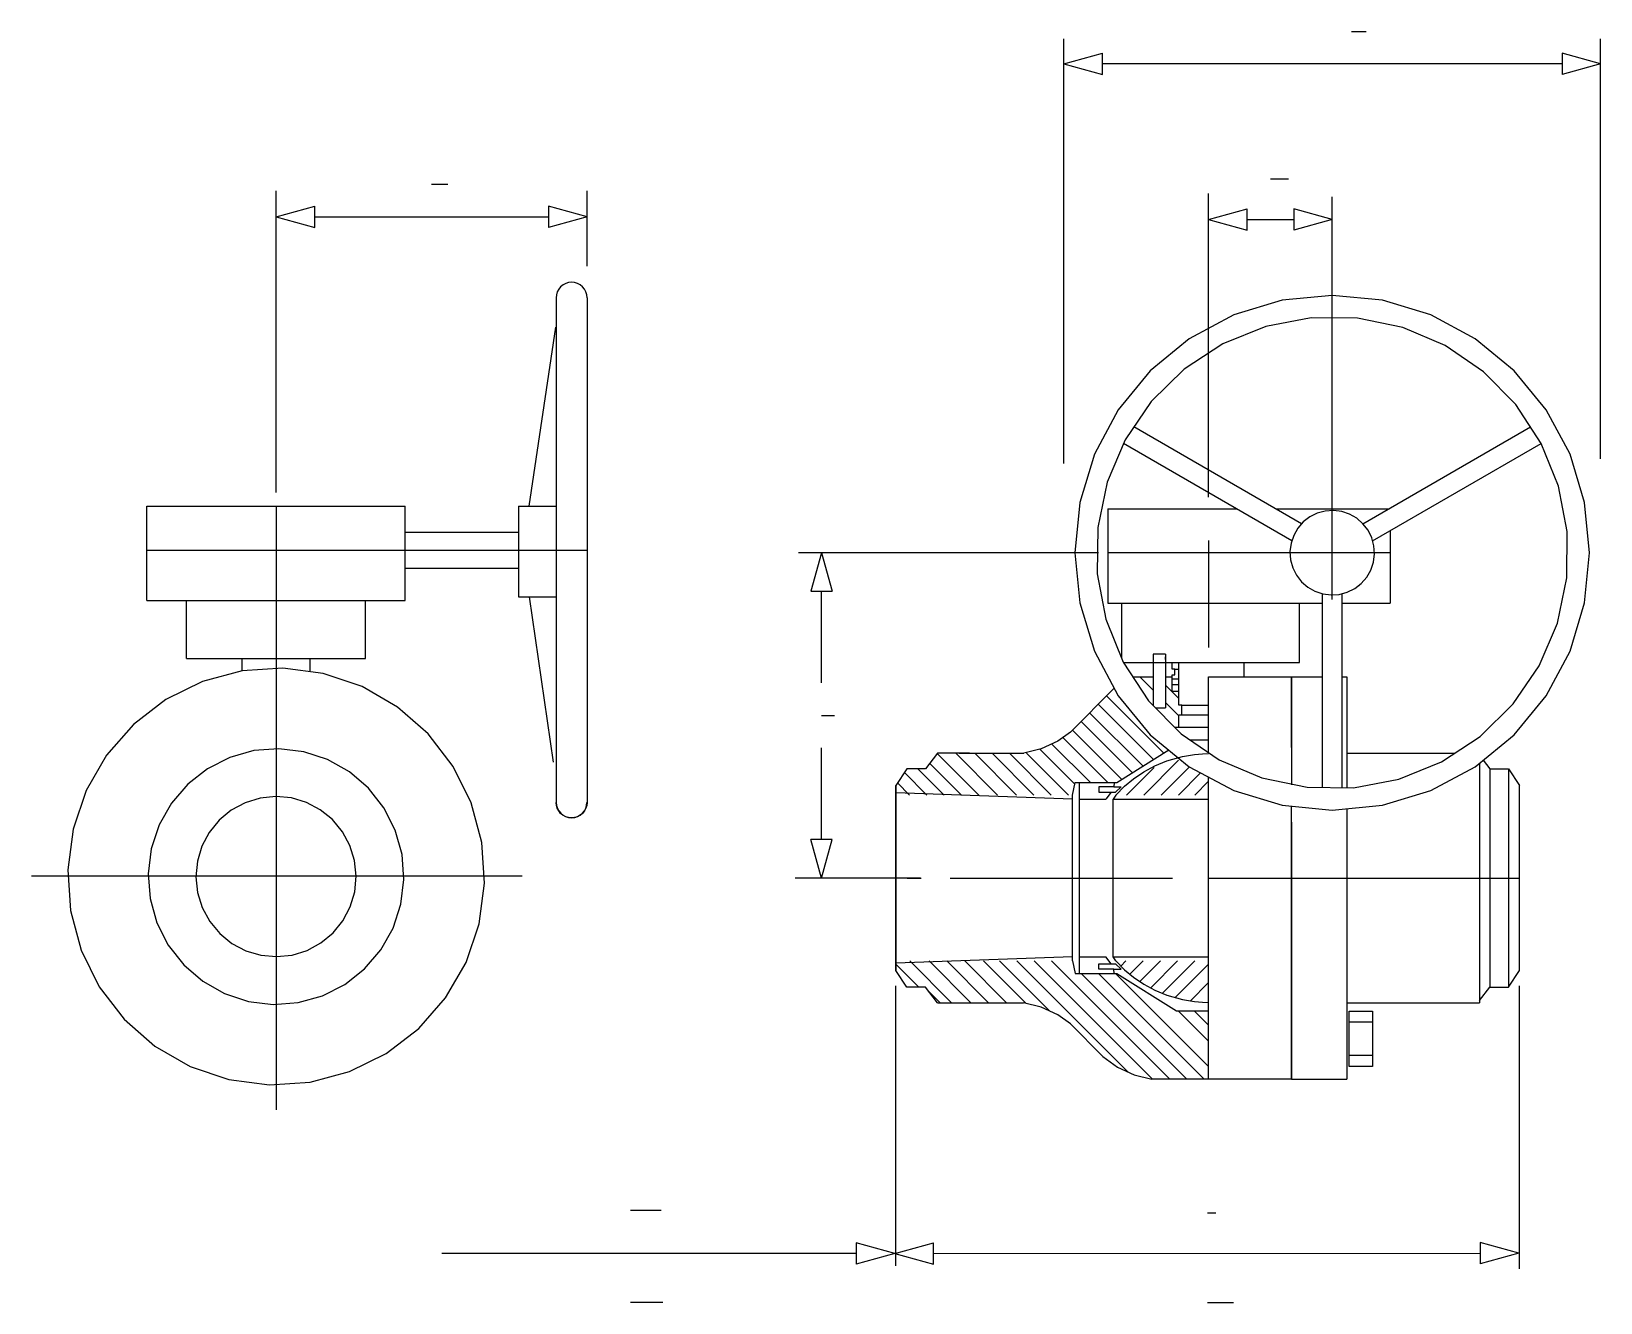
# Model space of a CAD drawing. Extents: x 393 to 1357, y 284 to 1065.
import ezdxf

# ---------------------------------------------------------------- set-up
doc = ezdxf.new("R2010")
doc.units = 0
doc.header["$MEASUREMENT"] = 0
doc.layers.add('1', color=7, linetype='CONTINUOUS')

msp = doc.modelspace()

# ---------------------------------------------------------------- linework, layer by layer
at = {"layer": '1', "color": 5, "linetype": 'Continuous'}
for p, q in [((1204.24, 1065.44), (1213.24, 1065.44)), ((1154.38, 974.86), (1165.38, 974.86)), ((638.59, 971.51), (648.59, 971.51)), ((878.25, 644.89), (886.25, 644.89)), ((1115.71, 339.12), (1120.71, 339.12)), ((1115.71, 283.82), (1131.71, 283.82))]:
    msp.add_line(p, q, dxfattribs=at)
at = {"layer": '1', "color": 3, "linetype": 'Continuous'}
for p, q in [((1027.38, 799.73), (1027.38, 1060.8)), ((1027.38, 1045.44), (1051.09, 1052)), ((1051.09, 1038.89), (1051.09, 1052)), ((1051.09, 1038.89), (1051.09, 1052)), ((1333.67, 1052), (1333.67, 1038.89)), ((1357.38, 1045.44), (1333.67, 1052)), ((1333.67, 1052), (1333.67, 1038.89)), ((1357.38, 802.66), (1357.38, 1060.8)), ((1027.38, 1045.44), (1051.09, 1038.89)), ((1333.67, 1045.44), (1051.09, 1045.44)), ((1357.38, 1045.44), (1333.67, 1038.89)), ((542.99, 782.01), (542.99, 967.33)), ((734.2, 921.11), (734.2, 967.33)), ((1116.38, 779.02), (1116.38, 965.68)), ((542.99, 951.51), (566.71, 958.06)), ((566.71, 944.95), (566.71, 958.06)), ((566.71, 944.95), (566.71, 958.06)), ((710.49, 958.06), (710.49, 944.95)), ((734.2, 951.51), (710.49, 958.06)), ((710.49, 958.06), (710.49, 944.95)), ((1116.38, 949.86), (1140.09, 956.41)), ((1140.09, 943.3), (1140.09, 956.41)), ((1140.09, 943.3), (1140.09, 956.41)), ((1168.67, 956.41), (1168.67, 943.3)), ((1192.38, 949.86), (1168.67, 956.41)), ((1168.67, 956.41), (1168.67, 943.3)), ((1192.38, 782.85), (1192.38, 963.76)), ((542.99, 951.51), (566.71, 944.95)), ((566.71, 951.51), (710.49, 951.51)), ((734.2, 951.51), (710.49, 944.95)), ((1116.38, 949.86), (1140.09, 943.3)), ((1140.09, 949.86), (1168.67, 949.86)), ((1192.38, 949.86), (1168.67, 943.3)), ((1048.63, 744.89), (864.16, 744.89)), ((878.25, 744.89), (871.69, 721.18)), ((878.25, 744.89), (884.81, 721.18)), ((871.69, 721.18), (884.81, 721.18)), ((871.69, 721.18), (884.81, 721.18)), ((878.25, 664.89), (878.25, 721.18)), ((878.25, 568.61), (878.25, 624.89)), ((884.81, 568.61), (871.69, 568.61)), ((878.25, 544.89), (871.69, 568.61)), ((884.81, 568.61), (871.69, 568.61)), ((878.25, 544.89), (884.81, 568.61)), ((939.19, 544.89), (862.23, 544.89)), ((923.77, 478.59), (923.77, 306.38)), ((1307.36, 478.59), (1307.36, 304.66)), ((899.7, 320.64), (899.7, 307.52)), ((923.41, 314.08), (899.7, 320.64)), ((899.7, 320.64), (899.7, 307.52)), ((923.41, 314.08), (947.12, 320.64)), ((947.12, 307.52), (947.12, 320.64)), ((947.12, 307.52), (947.12, 320.64)), ((1283.41, 320.71), (1283.41, 307.6)), ((1307.12, 314.16), (1283.41, 320.71)), ((1283.41, 320.71), (1283.41, 307.6)), ((899.7, 314.08), (644.82, 314.08)), ((923.41, 314.08), (899.7, 307.52)), ((923.41, 314.08), (947.12, 307.52)), ((947.12, 314.08), (1283.41, 314.16)), ((1307.12, 314.16), (1283.41, 307.6))]:
    msp.add_line(p, q, dxfattribs=at)
at = {"layer": '1', "color": 7, "linetype": 'Continuous'}
for p, q in [((716.78, 906.99), (715.9, 905.34)), ((717.96, 908.43), (716.78, 906.99)), ((719.4, 909.61), (717.96, 908.43)), ((721.05, 910.49), (719.4, 909.61)), ((722.83, 911.03), (721.05, 910.49)), ((724.69, 911.21), (722.83, 911.03)), ((726.54, 911.03), (724.69, 911.21)), ((728.33, 910.49), (726.54, 911.03)), ((729.97, 909.61), (728.33, 910.49)), ((731.41, 908.43), (729.97, 909.61)), ((732.6, 906.99), (731.41, 908.43)), ((733.48, 905.34), (732.6, 906.99)), ((715.36, 903.56), (715.18, 901.7)), ((715.18, 901.7), (715.18, 591.38)), ((715.9, 905.34), (715.36, 903.56)), ((734.02, 903.56), (733.48, 905.34)), ((734.2, 901.7), (734.02, 903.56)), ((734.2, 901.7), (734.2, 591.38)), ((1161.51, 900.08), (1131.82, 891.08)), ((1192.38, 903.12), (1161.51, 900.08)), ((1223.25, 900.08), (1192.38, 903.12)), ((1252.93, 891.08), (1223.25, 900.08)), ((1131.82, 891.08), (1104.47, 876.46)), ((1179.41, 889.35), (1151.48, 884.04)), ((1207.84, 889.1), (1179.41, 889.35)), ((1235.68, 883.31), (1207.84, 889.1)), ((1280.29, 876.46), (1252.93, 891.08)), ((698.51, 773.6), (714.91, 883.49)), ((1151.48, 884.04), (1125.12, 873.39)), ((1261.85, 872.21), (1235.68, 883.31)), ((1104.47, 876.46), (1080.49, 856.78)), ((1125.12, 873.39), (1101.34, 857.8)), ((1285.36, 856.21), (1261.85, 872.21)), ((1304.27, 856.78), (1280.29, 876.46)), ((1080.49, 856.78), (1060.81, 832.8)), ((1101.34, 857.8), (1081.06, 837.87)), ((1305.29, 835.93), (1285.36, 856.21)), ((1323.94, 832.8), (1304.27, 856.78)), ((1060.81, 832.8), (1046.19, 805.44)), ((1081.06, 837.87), (1065.06, 814.37)), ((1320.88, 812.15), (1305.29, 835.93)), ((1338.57, 805.44), (1323.94, 832.8)), ((1173.56, 762.68), (1070.42, 822.23)), ((1211.28, 762.73), (1314.29, 822.2)), ((1065.06, 814.37), (1053.95, 788.19)), ((1167.57, 752.28), (1064.07, 812.03)), ((1217.18, 752.28), (1320.88, 812.15)), ((1331.53, 785.79), (1320.88, 812.15)), ((1046.19, 805.44), (1037.19, 775.76)), ((1347.57, 775.76), (1338.57, 805.44)), ((1053.95, 788.19), (1048.17, 760.36)), ((1336.84, 757.86), (1331.53, 785.79)), ((463.61, 773.52), (622.38, 773.52)), ((463.61, 715.61), (463.61, 773.52)), ((622.38, 715.61), (622.38, 773.52)), ((691.94, 773.6), (691.94, 717.85)), ((691.94, 773.6), (714.91, 773.6)), ((1037.19, 775.76), (1034.15, 744.89)), ((1350.61, 744.89), (1347.57, 775.76)), ((1054.42, 771.87), (1054.42, 713.95)), ((1054.42, 771.87), (1133.64, 771.87)), ((1157.66, 771.87), (1227.1, 771.87)), ((1174.53, 763.8), (1171.19, 759.95)), ((1178.57, 766.91), (1174.53, 763.8)), ((1183.13, 769.19), (1178.57, 766.91)), ((1188.05, 770.52), (1183.13, 769.19)), ((1193.13, 770.88), (1188.05, 770.52)), ((1198.18, 770.23), (1193.13, 770.88)), ((1203.02, 768.61), (1198.18, 770.23)), ((1207.44, 766.08), (1203.02, 768.61)), ((1211.28, 762.73), (1207.44, 766.08)), ((1214.4, 758.7), (1211.28, 762.73)), ((622.38, 757.61), (691.94, 757.61)), ((1048.17, 760.36), (1047.92, 731.92)), ((1168.66, 755.53), (1167.04, 750.7)), ((1171.19, 759.95), (1168.66, 755.53)), ((1216.67, 754.14), (1214.4, 758.7)), ((1218.01, 749.22), (1216.67, 754.14)), ((1228.03, 758.55), (1228.03, 713.95)), ((1336.59, 729.43), (1336.84, 757.86)), ((1034.15, 744.89), (1037.19, 714.02)), ((1167.04, 750.7), (1166.39, 745.64)), ((1166.39, 745.64), (1166.74, 740.56)), ((1217.72, 739.08), (1218.36, 744.14)), ((1218.36, 744.14), (1218.01, 749.22)), ((1347.57, 714.02), (1350.61, 744.89)), ((622.38, 735.47), (691.94, 735.47)), ((1166.74, 740.56), (1168.08, 735.64)), ((1168.08, 735.64), (1170.35, 731.08)), ((1213.57, 729.83), (1216.1, 734.25)), ((1216.1, 734.25), (1217.72, 739.08)), ((1047.92, 731.92), (1053.23, 703.99)), ((1170.35, 731.08), (1173.47, 727.05)), ((1173.47, 727.05), (1177.32, 723.7)), ((1177.32, 723.7), (1181.74, 721.17)), ((1206.19, 722.87), (1210.22, 725.98)), ((1210.22, 725.98), (1213.57, 729.83)), ((1330.8, 701.59), (1336.59, 729.43)), ((463.61, 715.61), (622.38, 715.61)), ((487.97, 679.8), (487.97, 715.61)), ((598.02, 679.8), (598.02, 715.61)), ((691.94, 717.85), (714.91, 717.85)), ((698.51, 717.85), (713.27, 616.16)), ((1037.19, 714.02), (1046.19, 684.34)), ((1181.74, 721.17), (1186.57, 719.55)), ((1186.38, 600.6), (1186.38, 719.62)), ((1186.57, 719.55), (1191.63, 718.9)), ((1191.63, 718.9), (1196.71, 719.26)), ((1196.71, 719.26), (1201.63, 720.6)), ((1198.38, 600.49), (1198.38, 719.71)), ((1201.63, 720.6), (1206.19, 722.87)), ((1338.57, 684.34), (1347.57, 714.02)), ((1054.42, 713.95), (1186.38, 713.95)), ((1063, 679.81), (1063, 713.95)), ((1172.31, 677.48), (1172.31, 713.95)), ((1198.38, 713.95), (1228.03, 713.95)), ((1053.23, 703.99), (1063.88, 677.63)), ((1319.69, 675.42), (1330.8, 701.59)), ((487.97, 679.8), (598.02, 679.8)), ((522.04, 672.23), (522.04, 679.8)), ((563.95, 672.23), (563.95, 679.8)), ((1046.19, 684.34), (1060.81, 656.98)), ((1063.88, 677.63), (1079.47, 653.85)), ((1063.97, 677.48), (1172.31, 677.48)), ((1089.94, 682.59), (1082.29, 682.59)), ((1082.29, 682.59), (1082.29, 650.98)), ((1089.94, 682.59), (1089.94, 649.44)), ((1089.94, 679.19), (1089.94, 680.89)), ((1093.85, 673.24), (1093.85, 677.49)), ((1098.1, 651.14), (1098.1, 677.49)), ((1138.01, 677.48), (1138.01, 668.64)), ((1303.69, 651.91), (1319.69, 675.42)), ((1323.94, 656.98), (1338.57, 684.34)), ((522.04, 672.23), (497.77, 665.71)), ((547.11, 673.89), (522.04, 672.23)), ((572.02, 670.62), (547.11, 673.89)), ((595.81, 662.56), (572.02, 670.62)), ((1069.77, 668.64), (1082.29, 668.64)), ((1089.94, 668.64), (1093.85, 668.64)), ((1095.55, 673.24), (1093.85, 673.24)), ((1093.85, 659.64), (1093.85, 669.84)), ((1093.85, 669.84), (1095.55, 669.84)), ((1093.85, 667.29), (1098.1, 667.29)), ((1095.55, 669.84), (1095.55, 673.24)), ((1095.55, 673.24), (1098.1, 673.24)), ((1116.38, 668.64), (1167.38, 668.64)), ((1116.38, 622.02), (1116.38, 668.64)), ((1167.38, 628.88), (1167.38, 668.64)), ((1167.38, 668.64), (1186.38, 668.64)), ((1167.38, 625.2), (1167.38, 668.64)), ((1167.38, 668.64), (1167.38, 610.33)), ((1198.94, 668.64), (1201.38, 668.64)), ((1201.38, 668.64), (1201.38, 600.27)), ((497.77, 665.71), (475.25, 654.58)), ((617.58, 650.01), (595.81, 662.56)), ((1031.34, 634.6), (1058.34, 661.6)), ((1060.81, 656.98), (1080.49, 633)), ((1093.85, 663.89), (1098.1, 663.89)), ((1098.1, 659.64), (1093.85, 659.64)), ((1167.38, 628.88), (1167.38, 664.97)), ((1201.38, 663.59), (1201.38, 628.07)), ((1304.27, 633), (1323.94, 656.98)), ((475.25, 654.58), (455.32, 639.28)), ((636.48, 633.46), (617.58, 650.01)), ((1079.47, 653.85), (1099.4, 633.58)), ((1083.81, 649.44), (1089.94, 649.44)), ((1099.8, 651.14), (1098.1, 651.14)), ((1099.8, 645.19), (1099.8, 651.14)), ((1099.8, 651.14), (1115.78, 651.14)), ((1283.42, 631.98), (1303.69, 651.91)), ((455.32, 639.28), (438.77, 620.38)), ((1095.5, 637.54), (1115.78, 637.54)), ((1098.1, 645.19), (1099.8, 645.19)), ((1098.1, 637.54), (1098.1, 645.19)), ((1099.8, 645.19), (1115.78, 645.19)), ((651.79, 613.54), (636.48, 633.46)), ((1023.64, 628.97), (1013.45, 624.23)), ((1031.34, 634.6), (1023.64, 628.97)), ((1080.49, 633), (1104.47, 613.32)), ((1099.4, 633.58), (1122.9, 617.57)), ((1104.81, 629.89), (1115.78, 629.89)), ((1167.38, 628.88), (1167.38, 602.15)), ((1259.64, 616.39), (1283.42, 631.98)), ((1280.29, 613.32), (1304.27, 633)), ((438.77, 620.38), (426.22, 598.61)), ((514.55, 619.07), (500.8, 612.11)), ((529.39, 623.21), (514.55, 619.07)), ((544.76, 624.37), (529.39, 623.21)), ((560.05, 622.52), (544.76, 624.37)), ((574.69, 617.72), (560.05, 622.52)), ((588.12, 610.15), (574.69, 617.72)), ((949.58, 621.59), (942.26, 611.98)), ((969.39, 621.59), (949.58, 621.59)), ((962.95, 621.6), (1002.67, 621.6)), ((1013.45, 624.23), (1002.67, 621.6)), ((1059.85, 603.54), (1091.95, 623.6)), ((1090.73, 616.97), (1100.3, 619.69)), ((1100.3, 619.69), (1107.72, 620.91)), ((1107.72, 620.91), (1112.57, 621.3)), ((1112.57, 621.3), (1116.38, 621.4)), ((1122.9, 617.57), (1149.08, 606.47)), ((1201.38, 621.6), (1267.59, 621.6)), ((500.8, 612.11), (488.67, 602.6)), ((599.81, 600.11), (588.12, 610.15)), ((662.91, 591.01), (651.79, 613.54)), ((930.75, 611.98), (923.95, 601.67)), ((942.26, 611.98), (930.75, 611.98)), ((1070.21, 605.9), (1076.57, 610.23)), ((1076.57, 610.23), (1083.37, 613.91)), ((1083.37, 613.91), (1090.73, 616.97)), ((1104.47, 613.32), (1131.82, 598.7)), ((1233.28, 605.74), (1259.64, 616.39)), ((1252.93, 598.7), (1280.29, 613.32)), ((1282.97, 615.53), (1282.97, 468.19)), ((1285.14, 617.31), (1289.2, 611.98)), ((1289.2, 611.98), (1300.71, 611.98)), ((1289.2, 611.98), (1289.2, 478.05)), ((1300.71, 611.98), (1307.51, 601.67)), ((1300.71, 611.98), (1300.71, 478.05)), ((426.22, 598.61), (418.16, 574.82)), ((488.67, 602.6), (478.64, 590.91)), ((609.31, 587.98), (599.81, 600.11)), ((923.95, 601.67), (923.95, 488.11)), ((923.95, 544.89), (923.95, 601.67)), ((1032.7, 595.89), (1034.35, 603.54)), ((1034.35, 603.54), (1059.85, 603.54)), ((1036.9, 486.24), (1036.9, 603.54)), ((1058.15, 600.99), (1048.8, 600.99)), ((1048.8, 600.99), (1048.8, 597.59)), ((1058.38, 603.54), (1058.15, 600.99)), ((1058.15, 600.99), (1062.54, 600.99)), ((1059.18, 597.59), (1062.54, 600.99)), ((1059.36, 595.9), (1064.69, 601.3)), ((1064.69, 601.3), (1070.21, 605.9)), ((1116.38, 421.15), (1116.38, 606.96)), ((1131.82, 598.7), (1161.51, 589.7)), ((1149.08, 606.47), (1176.91, 600.68)), ((1176.91, 600.68), (1205.34, 600.43)), ((1205.34, 600.43), (1233.28, 605.74)), ((1223.25, 589.7), (1252.93, 598.7)), ((1307.51, 544.89), (1307.51, 601.67)), ((478.64, 590.91), (471.07, 577.49)), ((523.91, 591.2), (515.42, 586.61)), ((533.14, 594.05), (523.91, 591.2)), ((542.74, 595.05), (533.14, 594.05)), ((552.36, 594.15), (542.74, 595.05)), ((561.61, 591.39), (552.36, 594.15)), ((570.15, 586.89), (561.61, 591.39)), ((669.43, 566.75), (662.91, 591.01)), ((715.35, 589.52), (715.17, 591.37)), ((715.89, 587.73), (715.35, 589.52)), ((734.01, 589.51), (733.47, 587.73)), ((734.19, 591.37), (734.01, 589.51)), ((1032.63, 593.39), (923.95, 597.3)), ((1032.7, 493.89), (1032.63, 595.89)), ((1036.9, 593.41), (1053.23, 593.41)), ((1048.8, 597.59), (1056.45, 597.59)), ((1056.39, 597.63), (1053.23, 593.41)), ((1056.45, 597.59), (1059.18, 597.59)), ((1059.36, 595.9), (1057.69, 593.41)), ((1057.69, 593.41), (1116.38, 593.41)), ((1057.69, 496.38), (1057.69, 593.41)), ((1116.38, 421.15), (1116.38, 593.48)), ((1161.51, 589.7), (1192.38, 586.66)), ((1167.38, 421.15), (1167.38, 589.12)), ((1192.38, 586.66), (1223.25, 589.7)), ((507.99, 580.44), (501.9, 572.95)), ((515.42, 586.61), (507.99, 580.44)), ((577.64, 580.8), (570.15, 586.89)), ((583.81, 573.37), (577.64, 580.8)), ((616.27, 574.24), (609.31, 587.98)), ((716.77, 586.09), (715.89, 587.73)), ((717.95, 584.65), (716.77, 586.09)), ((719.39, 583.46), (717.95, 584.65)), ((721.04, 582.58), (719.39, 583.46)), ((722.82, 582.04), (721.04, 582.58)), ((724.68, 581.86), (722.82, 582.04)), ((726.53, 582.04), (724.68, 581.86)), ((728.32, 582.58), (726.53, 582.04)), ((729.96, 583.46), (728.32, 582.58)), ((731.4, 584.64), (729.96, 583.46)), ((732.59, 586.09), (731.4, 584.64)), ((733.47, 587.73), (732.59, 586.09)), ((1167.38, 579.23), (1167.38, 421.15)), ((1201.38, 587.54), (1201.38, 421.15)), ((418.16, 574.82), (414.9, 549.9)), ((471.07, 577.49), (466.27, 562.85)), ((501.9, 572.95), (497.39, 564.41)), ((588.4, 564.87), (583.81, 573.37)), ((620.41, 559.39), (616.27, 574.24)), ((466.27, 562.85), (464.41, 547.55)), ((497.39, 564.41), (494.64, 555.15)), ((591.25, 555.65), (588.4, 564.87)), ((671.09, 541.68), (669.43, 566.75)), ((494.64, 555.15), (493.74, 545.54)), ((592.25, 546.04), (591.25, 555.65)), ((621.57, 544.03), (620.41, 559.39)), ((414.9, 549.9), (416.56, 524.84)), ((464.41, 547.55), (465.58, 532.19)), ((493.74, 545.54), (494.73, 535.93)), ((591.35, 536.43), (592.25, 546.04)), ((619.72, 528.73), (621.57, 544.03)), ((667.83, 516.77), (671.09, 541.68)), ((923.95, 488.11), (923.95, 544.89)), ((1307.51, 488.11), (1307.51, 544.89)), ((465.58, 532.19), (469.72, 517.35)), ((494.73, 535.93), (497.58, 526.71)), ((588.6, 527.18), (591.35, 536.43)), ((416.56, 524.84), (423.07, 500.57)), ((497.58, 526.71), (502.18, 518.22)), ((584.09, 518.64), (588.6, 527.18)), ((614.92, 514.09), (619.72, 528.73)), ((469.72, 517.35), (476.68, 503.6)), ((502.18, 518.22), (508.34, 510.78)), ((578, 511.14), (584.09, 518.64)), ((607.35, 500.67), (614.92, 514.09)), ((659.77, 492.97), (667.83, 516.77)), ((476.68, 503.6), (486.18, 491.47)), ((508.34, 510.78), (515.84, 504.7)), ((515.84, 504.7), (524.38, 500.19)), ((562.08, 500.38), (570.57, 504.98)), ((570.57, 504.98), (578, 511.14)), ((423.07, 500.57), (434.2, 478.04)), ((524.38, 500.19), (533.63, 497.43)), ((533.63, 497.43), (543.25, 496.54)), ((543.25, 496.54), (552.85, 497.53)), ((552.85, 497.53), (562.08, 500.38)), ((597.31, 488.98), (607.35, 500.67)), ((647.22, 471.2), (659.77, 492.97)), ((1032.63, 496.4), (923.95, 492.49)), ((1032.7, 493.89), (1034.35, 486.24)), ((1036.9, 496.38), (1053.23, 496.38)), ((1048.8, 488.79), (1048.8, 492.19)), ((1048.8, 492.19), (1056.45, 492.19)), ((1056.39, 492.16), (1053.23, 496.38)), ((1056.45, 492.19), (1059.19, 492.19)), ((1057.69, 496.38), (1116.38, 496.38)), ((1059.35, 493.89), (1057.76, 496.38)), ((1059.19, 492.19), (1062.55, 488.79)), ((1059.36, 493.89), (1064.69, 488.49)), ((486.18, 491.47), (497.87, 481.43)), ((585.19, 479.47), (597.31, 488.98)), ((930.75, 477.8), (923.95, 488.11)), ((1034.35, 486.24), (1059.85, 486.24)), ((1058.15, 488.79), (1048.8, 488.79)), ((1058.38, 486.24), (1058.15, 488.79)), ((1058.15, 488.79), (1062.55, 488.79)), ((1059.85, 486.24), (1096.57, 463.29)), ((1064.69, 488.49), (1070.21, 483.89)), ((1070.21, 483.89), (1076.57, 479.56)), ((1300.71, 477.8), (1307.51, 488.11)), ((434.2, 478.04), (449.51, 458.12)), ((497.87, 481.43), (511.29, 473.87)), ((511.29, 473.87), (525.94, 469.06)), ((571.44, 472.52), (585.19, 479.47)), ((942.26, 477.8), (930.75, 477.8)), ((949.58, 468.19), (942.26, 477.8)), ((1076.57, 479.56), (1083.37, 475.88)), ((1083.37, 475.88), (1090.73, 472.82)), ((1090.73, 472.82), (1100.3, 470.1)), ((1283, 469.66), (1289.2, 477.8)), ((1289.2, 477.8), (1300.71, 477.8)), ((525.94, 469.06), (541.23, 467.21)), ((541.23, 467.21), (556.6, 468.38)), ((556.6, 468.38), (571.44, 472.52)), ((630.66, 452.31), (647.22, 471.2)), ((949.58, 468.19), (1002.62, 468.19)), ((1013.45, 465.55), (1002.62, 468.19)), ((1023.64, 460.81), (1013.45, 465.55)), ((1096.57, 463.29), (1116.38, 463.29)), ((1100.3, 470.1), (1107.72, 468.88)), ((1107.72, 468.88), (1112.57, 468.49)), ((1112.57, 468.49), (1116.38, 468.39)), ((1201.38, 468.19), (1282.97, 468.19)), ((449.51, 458.12), (468.41, 441.57)), ((1031.34, 455.18), (1023.64, 460.81)), ((1031.34, 455.18), (1051.41, 435.11)), ((1202.75, 429.04), (1202.75, 463.04)), ((1202.75, 463.04), (1217.2, 463.04)), ((1217.2, 456.24), (1202.75, 456.24)), ((1217.2, 463.04), (1217.2, 429.04)), ((610.74, 437), (630.66, 452.31)), ((468.41, 441.57), (490.17, 429.02)), ((588.21, 425.87), (610.74, 437)), ((1051.41, 435.11), (1060.38, 428.56)), ((1217.2, 435.84), (1202.75, 435.84)), ((490.17, 429.02), (513.97, 420.96)), ((563.95, 419.35), (588.21, 425.87)), ((1060.38, 428.56), (1070.58, 423.82)), ((1217.2, 429.04), (1202.75, 429.04)), ((513.97, 420.96), (538.88, 417.69)), ((538.88, 417.69), (563.95, 419.35)), ((1070.58, 423.82), (1081.51, 421.15)), ((1167.38, 421.15), (1081.51, 421.15)), ((1167.38, 421.15), (1197.08, 421.15)), ((1167.38, 421.15), (1201.38, 421.15))]:
    msp.add_line(p, q, dxfattribs=at)
at = {"layer": '1', "color": 4, "linetype": 'Continuous'}
for p, q in [((1192.38, 744.89), (1192.38, 889.93)), ((542.99, 773.52), (542.99, 402.39)), ((1192.38, 716.22), (1192.38, 773.57)), ((463.61, 746.55), (734.2, 746.55)), ((1228.03, 744.89), (1054.42, 744.89)), ((1116.38, 752.39), (1116.38, 686.62)), ((1074.08, 668.64), (1082.29, 660.43)), ((1053.67, 656.93), (1088.9, 621.7)), ((1089.94, 663.39), (1098.1, 655.23)), ((1043.22, 646.47), (1076.03, 613.66)), ((1048.52, 651.77), (1082.55, 617.74)), ((1089.94, 652.78), (1098.1, 644.62)), ((1037.91, 641.17), (1069.5, 609.58)), ((1019.99, 627.27), (1043.72, 603.54)), ((1026.68, 631.19), (1054.33, 603.54)), ((1032.61, 635.86), (1062.98, 605.5)), ((949.51, 621.49), (975.1, 595.89)), ((960.88, 621.59), (986.57, 595.89)), ((972.63, 621.6), (998.33, 595.89)), ((983.23, 621.6), (1008.94, 595.89)), ((993.84, 621.6), (1019.55, 595.89)), ((1004.45, 621.6), (1030.15, 595.89)), ((1012.63, 624.03), (1034.13, 602.53)), ((929.27, 609.74), (943.13, 595.89)), ((937.64, 611.98), (953.73, 595.89)), ((944.85, 615.38), (964.34, 595.89)), ((1082.8, 612.75), (1065.95, 595.89)), ((1097.94, 617.28), (1076.55, 595.89)), ((1104.55, 613.28), (1087.17, 595.89)), ((1111.46, 609.59), (1097.77, 595.89)), ((925.06, 603.35), (932.52, 595.89)), ((1116.38, 604.39), (1107.88, 595.89)), ((694.34, 546.04), (392.53, 546.04)), ((931.02, 544.89), (939.65, 544.89)), ((957.49, 544.89), (1094.14, 544.89)), ((1116.38, 544.89), (1277.71, 544.89)), ((1116.38, 544.89), (1307.51, 544.89)), ((932.65, 493.89), (958.37, 468.18)), ((944.47, 493.89), (970.17, 468.19)), ((955.34, 493.89), (981.05, 468.19)), ((966.38, 493.89), (992.09, 468.19)), ((978.03, 493.89), (1003.74, 468.19)), ((987.87, 493.89), (1018.61, 463.15)), ((998.47, 493.89), (1066.81, 425.57)), ((1009.08, 493.89), (1081.82, 421.15)), ((1019.69, 493.89), (1092.43, 421.15)), ((1065.48, 493.89), (1062.33, 490.75)), ((1076.09, 493.89), (1067.9, 485.71)), ((1086.7, 493.89), (1074, 481.2)), ((1097.3, 493.89), (1080.65, 477.25)), ((1107.91, 493.89), (1087.9, 473.89)), ((923.95, 491.99), (938.14, 477.8)), ((1037.95, 486.24), (1103.03, 421.15)), ((1048.55, 486.24), (1113.64, 421.15)), ((1059.17, 486.24), (1116.38, 429.03)), ((1116.38, 491.94), (1095.68, 471.24)), ((944.24, 475.2), (951.26, 468.18)), ((1116.38, 480.59), (1105.02, 469.24)), ((1097.57, 463.29), (1116.38, 444.48)), ((1107.42, 463.29), (1116.38, 454.33))]:
    msp.add_line(p, q, dxfattribs=at)
at = {"layer": '1', "color": 2, "linetype": 'Continuous'}
for p, q in [((760.84, 340.7), (779.84, 340.7)), ((760.84, 284.1), (780.84, 284.1))]:
    msp.add_line(p, q, dxfattribs=at)
at = {"layer": '1', "color": 7, "linetype": 'Continuous'}
for centre, radius, start, end in [((1192.38, 744.89), 26, 308.50225, 310.32462), ((1192.38, 744.89), 26, 308.50225, 310.32462), ((1192.38, 744.89), 26, 308.50225, 310.32462), ((724.69, 591.38), 9.44, 180, 359.99649)]:
    msp.add_arc(centre, radius, start, end, dxfattribs=at)

doc.saveas('drawing.dxf')
